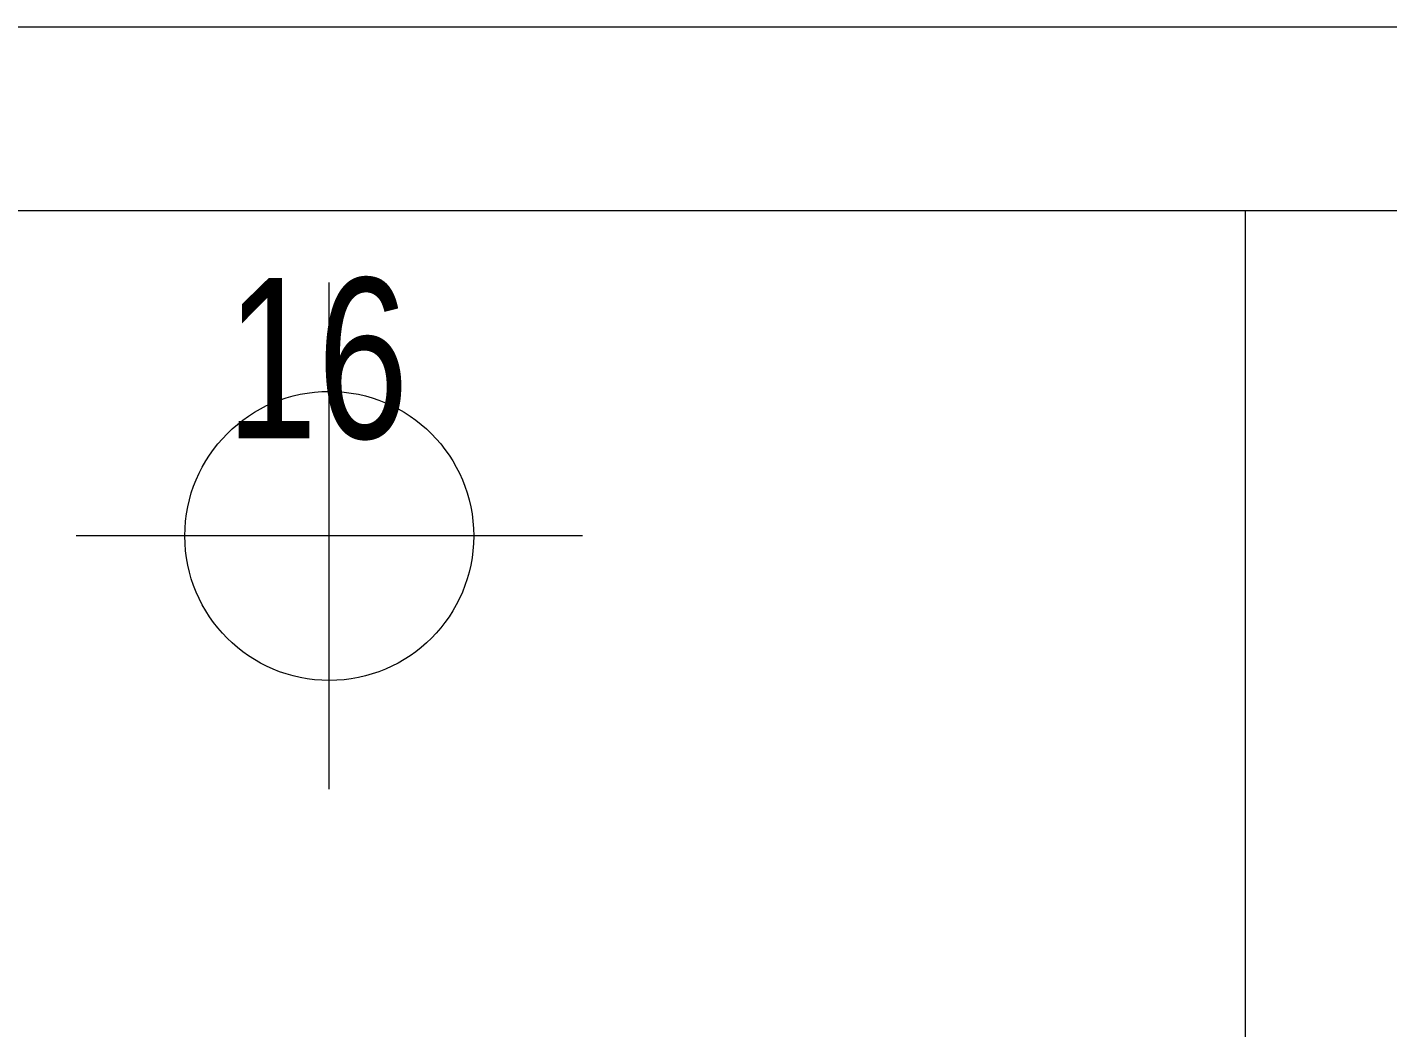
# Model space of a CAD drawing. Header units: millimetres. Extents: x -2143172 to 5255, y -610845 to 279739.
# Drawn here: x -1229677 to -1228933, y -22961 to -22415 of the extents above; entities that cross this region are included whole.
import ezdxf

# ---------------------------------------------------------------- set-up
doc = ezdxf.new("R2010")
doc.units = ezdxf.units.MM
doc.header["$LTSCALE"] = 30
doc.layers.get('0').update_dxf_attribs({"lineweight": 5})
for name, color, linetype, lineweight in [('72_EGR_EQP_TAG', 142, 'Continuous', 5), ('LOADING', 163, 'Continuous', 5), ('NEW', 1, 'Continuous', 5), ('Walls', 32, 'Continuous', 5)]:
    doc.layers.add(name, color=color, linetype=linetype, lineweight=lineweight)
doc.styles.add('X3G_ENTITY_257CFD', font='swisscl.ttf', dxfattribs={"height": 200})

# ---------------------------------------------------------------- blocks, each defined once
blk = doc.blocks.new('*X49')
at = {"color": 0}
for p, q in [((13, 1), (13, 1)), ((13, 1), (13, 1)), ((13, 1), (13, 1)), ((13, 1), (13, 1)), ((13, 1), (13, 1)), ((13, 1), (13, 1)), ((13, 1), (13, 1)), ((13, 1), (13, 1)), ((13, 1), (13, 1)), ((13, 1), (13, 1)), ((13, 1), (13, 1)), ((13, 1), (13, 1)), ((13, 1), (13, 1)), ((13, 1), (13, 1)), ((13, 1), (13, 1)), ((13, 1), (14, 1)), ((13, 1), (14, 1)), ((13, 1), (14, 1)), ((13, 1), (13, 1)), ((13, 1), (13, 1)), ((13, 1), (13, 1)), ((13, 1), (13, 1)), ((13, 1), (13, 1)), ((13, 1), (13, 1)), ((13, 1), (13, 1)), ((13, 1), (13, 1)), ((13, 1), (13, 1)), ((13, 1), (13, 1)), ((13, 1), (13, 1)), ((13, 1), (13, 1)), ((13, 1), (13, 1)), ((13, 1), (13, 1)), ((13, 1), (13, 1)), ((13, 1), (13, 1)), ((13, 1), (13, 1)), ((13, 1), (13, 1)), ((13, 1), (13, 1)), ((13, 1), (13, 1)), ((13, 1), (13, 1)), ((13, 1), (13, 1)), ((13, 1), (13, 1)), ((13, 1), (13, 1)), ((13, 1), (13, 1)), ((13, 1), (13, 1)), ((13, 1), (13, 1)), ((13, 1), (13, 1)), ((13, 1), (13, 1)), ((13, 1), (13, 1)), ((13, 1), (13, 1)), ((13, 1), (13, 1)), ((13, 1), (13, 1)), ((13, 1), (13, 1)), ((13, 1), (13, 1)), ((13, 1), (13, 1)), ((13, 1), (13, 1)), ((13, 1), (13, 1)), ((13, 1), (13, 1)), ((13, 1), (13, 1)), ((13, 1), (13, 1)), ((13, 1), (13, 1)), ((13, 1), (13, 1)), ((13, 1), (13, 1)), ((13, 1), (13, 1)), ((13, 1), (13, 1)), ((13, 1), (13, 1)), ((13, 1), (13, 1)), ((13, 1), (13, 1)), ((13, 1), (13, 1)), ((13, 1), (13, 1)), ((13, 1), (13, 1)), ((13, 1), (13, 1)), ((13, 1), (13, 1)), ((13, 1), (13, 1)), ((13, 1), (13, 1)), ((13, 1), (13, 1)), ((13, 1), (13, 1)), ((13, 1), (13, 1)), ((13, 1), (13, 1)), ((13, 1), (13, 1)), ((13, 1), (13, 1)), ((13, 1), (13, 1)), ((13, 1), (13, 1)), ((13, 1), (13, 1)), ((13, 1), (13, 1)), ((13, 1), (13, 1)), ((13, 1), (13, 1)), ((13, 1), (13, 1)), ((13, 1), (13, 1)), ((13, 1), (13, 1)), ((13, 1), (13, 1)), ((13, 1), (13, 1)), ((13, 1), (13, 1)), ((13, 1), (13, 1)), ((13, 1), (13, 1)), ((13, 1), (13, 1)), ((13, 1), (13, 1)), ((13, 1), (13, 1)), ((13, 1), (13, 1)), ((13, 1), (13, 1)), ((13, 1), (13, 1)), ((13, 1), (13, 1)), ((13, 1), (13, 1)), ((13, 1), (13, 1)), ((13, 1), (13, 1)), ((13, 1), (13, 1)), ((13, 1), (13, 1)), ((13, 1), (13, 1)), ((13, 1), (13, 1)), ((13, 1), (13, 1)), ((13, 1), (13, 1)), ((13, 1), (13, 1)), ((13, 1), (13, 1)), ((13, 1), (13, 1)), ((13, 1), (13, 1)), ((13, 1), (13, 1)), ((13, 1), (13, 1)), ((13, 1), (13, 1)), ((13, 1), (13, 1)), ((13, 1), (13, 1)), ((13, 1), (13, 1)), ((13, 1), (13, 1)), ((13, 1), (13, 1)), ((13, 1), (13, 1)), ((13, 1), (14, 1)), ((13, 0), (13, 0)), ((13, 0), (13, 0)), ((13, 0), (13, 0)), ((13, 0), (13, 0)), ((13, 0), (13, 0)), ((13, 0), (13, 0)), ((13, 0), (13, 0)), ((13, 0), (13, 0)), ((13, 0), (13, 0)), ((13, 0), (13, 0)), ((13, 0), (13, 0)), ((13, 0), (13, 0)), ((13, 0), (13, 0)), ((13, 0), (13, 0)), ((13, 0), (13, 0)), ((13, 0), (13, 0)), ((13, 0), (13, 0)), ((13, 0), (13, 0)), ((13, 0), (13, 0)), ((13, 0), (13, 0)), ((13, 0), (13, 0)), ((13, 0), (13, 0)), ((13, 0), (13, 0)), ((13, 0), (13, 0)), ((13, 0), (13, 0)), ((13, 0), (13, 0)), ((13, 0), (13, 0)), ((13, 0), (13, 0)), ((13, 0), (13, 0)), ((13, 0), (13, 0)), ((13, 0), (13, 0)), ((13, 0), (13, 0)), ((13, 0), (13, 0)), ((13, 0), (13, 0)), ((13, 0), (13, 0)), ((13, 0), (13, 0)), ((13, 0), (13, 0)), ((13, 0), (13, 0)), ((13, 0), (13, 0)), ((13, 0), (13, 0)), ((13, 0), (13, 0)), ((13, 0), (13, 0)), ((13, 0), (13, 0)), ((13, 0), (13, 0)), ((13, 0), (13, 0)), ((13, 0), (13, 0)), ((13, 0), (13, 0)), ((13, 0), (13, 0)), ((13, 0), (14, 0)), ((13, 0), (14, 0)), ((13, 0), (13, 0)), ((13, 0), (14, 0)), ((14, 1), (14, 1)), ((14, 1), (14, 1)), ((14, 1), (14, 1)), ((14, 1), (14, 1)), ((14, 1), (14, 1)), ((14, 1), (14, 1)), ((14, 1), (14, 1)), ((14, 1), (14, 1)), ((14, 1), (14, 1)), ((14, 1), (14, 1)), ((14, 1), (14, 1)), ((14, 1), (14, 1)), ((14, 1), (14, 1)), ((14, 1), (14, 1)), ((14, 1), (14, 1)), ((14, 1), (14, 1)), ((14, 1), (14, 1)), ((14, 1), (14, 1)), ((14, 1), (14, 1)), ((14, 1), (14, 1)), ((14, 1), (14, 1)), ((14, 1), (14, 1)), ((14, 1), (14, 1)), ((14, 1), (14, 1)), ((14, 1), (14, 1)), ((14, 1), (14, 1)), ((14, 1), (14, 1)), ((14, 1), (14, 1)), ((14, 1), (14, 1)), ((14, 1), (14, 1)), ((14, 1), (14, 1)), ((14, 1), (14, 1)), ((14, 1), (14, 1)), ((14, 1), (14, 1)), ((14, 1), (14, 1)), ((14, 1), (14, 1)), ((14, 1), (14, 1)), ((14, 1), (14, 1)), ((14, 1), (14, 1)), ((14, 1), (14, 1)), ((14, 1), (14, 1)), ((14, 1), (14, 1)), ((14, 1), (14, 1)), ((14, 1), (14, 1)), ((14, 1), (14, 1)), ((14, 1), (14, 1)), ((14, 1), (14, 1)), ((14, 1), (14, 1)), ((14, 1), (14, 1)), ((14, 1), (14, 1)), ((14, 1), (14, 1)), ((14, 1), (14, 1)), ((14, 1), (14, 1)), ((14, 1), (14, 1)), ((14, 1), (14, 1)), ((14, 1), (14, 1)), ((14, 1), (14, 1)), ((14, 1), (14, 1)), ((14, 1), (14, 1)), ((14, 1), (14, 1)), ((14, 1), (14, 1)), ((14, 1), (14, 1)), ((14, 1), (14, 1)), ((14, 1), (14, 1)), ((14, 1), (14, 1)), ((14, 1), (14, 1)), ((14, 1), (14, 1)), ((14, 1), (14, 1)), ((14, 1), (14, 1)), ((14, 1), (14, 1)), ((14, 1), (14, 1)), ((14, 1), (14, 1)), ((14, 1), (14, 1)), ((14, 1), (14, 1)), ((14, 1), (14, 1)), ((14, 1), (14, 1)), ((14, 1), (14, 1)), ((14, 1), (14, 1)), ((14, 1), (14, 1)), ((14, 1), (14, 1)), ((14, 1), (14, 1)), ((14, 1), (14, 1)), ((14, 1), (14, 1)), ((14, 1), (14, 1)), ((14, 1), (14, 1)), ((14, 1), (14, 1)), ((14, 1), (14, 1)), ((14, 1), (14, 1)), ((14, 1), (14, 1)), ((14, 1), (14, 1)), ((14, 1), (14, 1)), ((14, 1), (14, 1)), ((14, 1), (14, 1)), ((14, 1), (14, 1)), ((14, 0), (14, 0)), ((14, 0), (14, 0)), ((14, 0), (14, 0)), ((14, 0), (14, 0)), ((14, 0), (14, 0)), ((14, 0), (14, 0)), ((14, 0), (14, 0)), ((14, 0), (14, 0)), ((14, 0), (14, 0)), ((14, 0), (14, 0)), ((14, 0), (14, 0)), ((14, 0), (14, 0)), ((14, 0), (14, 0)), ((14, 0), (14, 0)), ((14, 0), (14, 0)), ((14, 0), (14, 0)), ((14, 0), (14, 0)), ((14, 0), (14, 0)), ((14, 0), (14, 0)), ((14, 0), (14, 0)), ((14, 0), (14, 0)), ((14, 0), (14, 0)), ((14, 0), (14, 0)), ((14, 0), (14, 0)), ((14, 0), (14, 0)), ((14, 0), (14, 0)), ((14, 0), (14, 0)), ((14, 0), (14, 0)), ((14, 0), (14, 0)), ((14, 0), (14, 0)), ((14, 0), (14, 0)), ((14, 0), (14, 0)), ((14, 0), (14, 0)), ((14, 0), (14, 0)), ((14, 0), (14, 0)), ((14, 0), (14, 0)), ((14, 0), (14, 0)), ((14, 0), (14, 0)), ((14, 0), (14, 0)), ((14, 0), (14, 0)), ((14, 0), (14, 0)), ((14, 0), (14, 0)), ((14, 0), (14, 0)), ((14, 0), (14, 0)), ((14, 0), (14, 0)), ((14, 0), (14, 0)), ((14, 0), (14, 0)), ((14, 0), (14, 0)), ((13, 0), (13, 0)), ((13, 0), (14, 0)), ((13, 0), (13, 0)), ((13, 0), (14, 0)), ((13, 0), (13, 0)), ((13, 0), (14, 0)), ((13, 0), (13, 0)), ((13, 0), (13, 0)), ((13, 0), (13, 0)), ((13, 0), (13, 0)), ((13, 0), (14, 0)), ((13, 0), (13, 0)), ((13, 0), (14, 0)), ((13, 0), (13, 0)), ((13, 0), (14, 0)), ((13, 0), (13, 0)), ((13, 0), (14, 0)), ((13, 0), (13, 0)), ((13, 0), (14, 0)), ((13, 0), (13, 0)), ((13, 0), (14, 0)), ((13, 0), (13, 0)), ((13, 0), (14, 0)), ((13, 0), (13, 0)), ((13, 0), (13, 0)), ((13, 0), (13, 0)), ((13, 0), (14, 0)), ((13, 0), (13, 0)), ((13, 0), (14, 0)), ((13, 0), (13, 0)), ((13, 0), (14, 0)), ((13, 0), (13, 0)), ((13, 0), (14, 0)), ((13, 0), (13, 0)), ((13, 0), (13, 0)), ((13, 0), (13, 0)), ((13, 0), (13, 0)), ((13, 0), (13, 0)), ((13, 0), (13, 0)), ((13, 0), (13, 0)), ((13, 0), (13, 0)), ((13, 0), (13, 0)), ((13, 0), (13, 0)), ((13, 0), (13, 0)), ((13, 0), (13, 0)), ((13, 0), (13, 0)), ((13, 0), (13, 0)), ((13, 0), (13, 0)), ((13, 0), (13, 0)), ((13, 0), (13, 0)), ((13, 0), (13, 0)), ((13, 0), (13, 0)), ((13, 0), (13, 0)), ((13, 0), (13, 0)), ((13, 0), (13, 0)), ((13, 0), (13, 0)), ((13, 0), (13, 0)), ((13, 0), (13, 0)), ((13, 0), (13, 0)), ((13, 0), (13, 0)), ((13, 0), (13, 0)), ((13, 0), (13, 0)), ((13, 0), (13, 0)), ((13, 0), (13, 0)), ((13, -1), (13, -1)), ((13, -1), (13, -1)), ((13, -1), (13, -1)), ((13, -1), (13, -1)), ((13, -1), (13, -1)), ((13, -1), (14, -1)), ((13, -1), (13, -1)), ((14, 0), (14, 0)), ((14, 0), (14, 0)), ((14, 0), (14, 0)), ((14, 0), (14, 0)), ((14, 0), (14, 0)), ((14, 0), (14, 0)), ((14, 0), (14, 0)), ((14, 0), (14, 0)), ((14, 0), (14, 0)), ((14, 0), (14, 0)), ((14, 0), (14, 0)), ((14, 0), (14, 0)), ((14, 0), (14, 0)), ((14, 0), (14, 0)), ((14, 0), (14, 0)), ((13, 0), (14, 0)), ((14, 0), (14, 0)), ((14, 0), (14, 0)), ((14, 0), (14, 0)), ((14, 0), (14, 0)), ((14, 0), (14, 0)), ((14, 0), (14, 0)), ((14, 0), (14, 0)), ((14, 0), (14, 0)), ((14, 0), (14, 0)), ((14, 0), (14, 0)), ((14, 0), (14, 0)), ((14, 0), (14, 0)), ((14, 0), (14, 0)), ((14, 0), (14, 0)), ((14, 0), (14, 0)), ((14, 0), (14, 0)), ((14, 0), (14, 0)), ((14, 0), (14, 0)), ((14, 0), (14, 0)), ((14, 0), (14, 0)), ((14, 0), (14, 0)), ((14, 0), (14, 0)), ((14, 0), (14, 0)), ((14, 0), (14, 0)), ((14, 0), (14, 0)), ((14, 0), (14, 0)), ((14, 0), (14, 0)), ((14, 0), (14, 0)), ((14, 0), (14, 0)), ((14, 0), (14, 0)), ((14, 0), (14, 0)), ((14, 0), (14, 0)), ((14, 0), (14, 0)), ((14, 0), (14, 0)), ((14, -1), (14, -1)), ((14, -1), (14, -1)), ((14, -1), (14, -1)), ((14, -1), (14, -1)), ((14, -1), (14, -1))]:
    blk.add_line(p, q, dxfattribs=at)
blk = doc.blocks.new('*X48')
at = {"color": 0}
for p, q in [((5, 3), (5, 3)), ((5, 3), (5, 3)), ((5, 3), (5, 3)), ((5, 3), (5, 3)), ((5, 3), (5, 3)), ((5, 3), (5, 3)), ((5, 3), (5, 3)), ((5, 3), (5, 3)), ((5, 3), (5, 3)), ((5, 3), (5, 3)), ((5, 3), (5, 3)), ((5, 3), (5, 3)), ((5, 3), (5, 3)), ((5, 3), (5, 3)), ((5, 3), (5, 3)), ((5, 3), (5, 3)), ((5, 3), (5, 3)), ((5, 3), (5, 3)), ((5, 3), (5, 3)), ((5, 3), (5, 3)), ((5, 3), (5, 3)), ((5, 3), (5, 3)), ((5, 3), (5, 3)), ((5, 3), (5, 3)), ((5, 3), (5, 3)), ((5, 3), (5, 3)), ((5, 3), (5, 3)), ((5, 3), (5, 3)), ((5, 3), (5, 3)), ((5, 3), (5, 3)), ((5, 3), (5, 3)), ((5, 3), (5, 3)), ((5, 3), (5, 3)), ((5, 3), (5, 3)), ((5, 3), (5, 3)), ((5, 3), (5, 3)), ((5, 3), (5, 3)), ((5, 3), (5, 3)), ((5, 3), (5, 3)), ((5, 3), (5, 3)), ((5, 3), (5, 3)), ((5, 3), (5, 3)), ((5, 3), (5, 3)), ((5, 3), (5, 3)), ((5, 3), (5, 3)), ((5, 3), (5, 3)), ((5, 3), (5, 3)), ((5, 3), (5, 3)), ((5, 3), (5, 3)), ((5, 3), (5, 3)), ((5, 3), (5, 3)), ((5, 3), (5, 3)), ((5, 3), (5, 3)), ((5, 3), (5, 3)), ((5, 3), (5, 3)), ((5, 3), (5, 3)), ((5, 3), (5, 3)), ((5, 3), (5, 3)), ((5, 3), (5, 3)), ((5, 3), (5, 3)), ((5, 3), (5, 3)), ((5, 3), (5, 3)), ((5, 3), (5, 3)), ((5, 3), (5, 3)), ((5, 3), (5, 3)), ((5, 3), (5, 3)), ((6, 3), (5, 3)), ((5, 3), (5, 3)), ((6, 3), (5, 3)), ((5, 3), (5, 3)), ((6, 3), (5, 3)), ((5, 3), (5, 3)), ((6, 3), (5, 3)), ((5, 3), (5, 3)), ((5, 3), (5, 3)), ((5, 3), (5, 3)), ((5, 3), (5, 3)), ((5, 3), (5, 3)), ((5, 3), (5, 3)), ((5, 3), (5, 3)), ((5, 3), (5, 3)), ((5, 3), (5, 3)), ((5, 3), (5, 3)), ((5, 3), (5, 3)), ((5, 3), (5, 3)), ((5, 3), (5, 3)), ((5, 3), (5, 3)), ((5, 3), (5, 3)), ((5, 3), (5, 3)), ((5, 3), (5, 3)), ((5, 3), (5, 3)), ((5, 3), (5, 3)), ((5, 3), (5, 3)), ((5, 3), (5, 3)), ((5, 3), (5, 3)), ((5, 3), (5, 3)), ((6, 3), (6, 3)), ((6, 3), (6, 3)), ((6, 3), (6, 3)), ((6, 3), (6, 3)), ((6, 3), (6, 3)), ((6, 3), (6, 3)), ((6, 3), (6, 3)), ((6, 3), (6, 3)), ((6, 3), (6, 3)), ((6, 3), (6, 3)), ((6, 3), (6, 3)), ((6, 3), (6, 3)), ((6, 3), (6, 3)), ((6, 3), (6, 3)), ((6, 3), (6, 3)), ((6, 3), (6, 3)), ((6, 3), (6, 3)), ((6, 3), (6, 3)), ((6, 3), (6, 3)), ((6, 3), (6, 3)), ((6, 3), (6, 3)), ((6, 3), (6, 3)), ((6, 3), (6, 3)), ((6, 3), (6, 3)), ((6, 3), (6, 3)), ((6, 3), (6, 3)), ((6, 3), (6, 3)), ((6, 3), (6, 3)), ((6, 3), (6, 3)), ((6, 3), (6, 3)), ((6, 3), (6, 3)), ((6, 3), (6, 3)), ((6, 3), (6, 3)), ((6, 3), (6, 3)), ((6, 3), (6, 3)), ((6, 3), (6, 3)), ((6, 3), (6, 3)), ((6, 3), (6, 3)), ((6, 3), (6, 3)), ((6, 3), (6, 3)), ((6, 3), (6, 3)), ((6, 3), (6, 3)), ((6, 3), (6, 3)), ((6, 3), (6, 3)), ((6, 3), (6, 3)), ((6, 3), (6, 3)), ((6, 3), (6, 3)), ((6, 3), (6, 3)), ((6, 3), (6, 3)), ((6, 3), (6, 3)), ((6, 3), (6, 3)), ((6, 3), (6, 3)), ((6, 3), (6, 3)), ((6, 3), (6, 3)), ((6, 3), (6, 3)), ((6, 3), (6, 3)), ((6, 3), (6, 3)), ((6, 3), (6, 3)), ((6, 3), (6, 3)), ((6, 3), (6, 3)), ((6, 3), (6, 3)), ((6, 3), (6, 3)), ((6, 3), (6, 3)), ((6, 3), (6, 3)), ((6, 3), (6, 3)), ((6, 3), (6, 3)), ((6, 3), (6, 3)), ((6, 3), (6, 3)), ((6, 3), (6, 3)), ((6, 3), (6, 3)), ((6, 3), (6, 3)), ((6, 3), (6, 3)), ((6, 3), (6, 3)), ((6, 3), (6, 3)), ((6, 3), (6, 3)), ((6, 3), (6, 3)), ((6, 3), (6, 3)), ((6, 3), (6, 3)), ((6, 3), (6, 3)), ((6, 3), (6, 3)), ((6, 3), (6, 3)), ((6, 3), (6, 3)), ((6, 3), (6, 3)), ((6, 3), (6, 3)), ((6, 3), (6, 3)), ((6, 3), (6, 3)), ((6, 3), (6, 3)), ((6, 3), (6, 3)), ((6, 3), (6, 3)), ((6, 3), (6, 3)), ((6, 3), (6, 3)), ((6, 3), (6, 3)), ((6, 3), (6, 3)), ((6, 3), (6, 3)), ((6, 3), (6, 3)), ((6, 3), (6, 3)), ((6, 3), (6, 3)), ((6, 3), (6, 3)), ((6, 3), (6, 3)), ((6, 3), (6, 3)), ((6, 3), (6, 3)), ((6, 3), (6, 3)), ((6, 3), (6, 3)), ((6, 3), (6, 3)), ((6, 3), (6, 3)), ((6, 3), (6, 3)), ((6, 3), (6, 3)), ((6, 3), (6, 3)), ((6, 3), (6, 3)), ((6, 3), (6, 3)), ((6, 3), (6, 3)), ((6, 3), (6, 3)), ((6, 3), (6, 3)), ((6, 3), (6, 3)), ((6, 3), (6, 3)), ((6, 3), (6, 3)), ((6, 3), (6, 3)), ((6, 3), (6, 3)), ((6, 3), (6, 3)), ((6, 3), (6, 3)), ((6, 3), (6, 3)), ((6, 3), (6, 3)), ((6, 3), (6, 3)), ((6, 3), (6, 3)), ((6, 3), (6, 3)), ((6, 3), (6, 3)), ((6, 3), (6, 3)), ((6, 3), (6, 3)), ((6, 3), (6, 3)), ((6, 3), (6, 3)), ((6, 3), (6, 3)), ((6, 3), (6, 3)), ((6, 3), (6, 3)), ((6, 3), (6, 3)), ((6, 3), (6, 3)), ((6, 3), (6, 3)), ((6, 3), (6, 3)), ((6, 3), (6, 3)), ((6, 3), (6, 3)), ((6, 3), (6, 3)), ((6, 3), (6, 3)), ((6, 3), (6, 3)), ((6, 3), (6, 3)), ((6, 3), (6, 3)), ((6, 3), (6, 3)), ((6, 3), (6, 3)), ((6, 3), (6, 3)), ((6, 3), (6, 3)), ((6, 3), (6, 3)), ((6, 3), (6, 3)), ((6, 3), (6, 3)), ((6, 3), (6, 3)), ((6, 3), (6, 3)), ((6, 3), (6, 3)), ((6, 3), (6, 3)), ((6, 3), (6, 3)), ((6, 3), (6, 3)), ((6, 3), (6, 3)), ((6, 3), (6, 3)), ((6, 3), (6, 3)), ((6, 3), (6, 3)), ((6, 3), (6, 3)), ((6, 3), (6, 3)), ((6, 3), (6, 3)), ((6, 3), (6, 3)), ((6, 3), (6, 3)), ((6, 3), (6, 3)), ((6, 3), (6, 3)), ((6, 3), (6, 3)), ((6, 3), (6, 3)), ((6, 3), (6, 3)), ((6, 3), (6, 3)), ((6, 3), (6, 3)), ((6, 3), (6, 3)), ((6, 3), (6, 3)), ((6, 3), (6, 3)), ((6, 3), (6, 3)), ((6, 3), (6, 3)), ((6, 3), (6, 3)), ((6, 3), (6, 3)), ((6, 3), (6, 3)), ((6, 3), (6, 3)), ((6, 3), (6, 3)), ((6, 3), (6, 3)), ((6, 3), (6, 3)), ((6, 3), (6, 3)), ((6, 3), (6, 3)), ((6, 3), (6, 3)), ((6, 3), (6, 3)), ((6, 3), (6, 3)), ((6, 3), (6, 3)), ((6, 3), (6, 3)), ((6, 3), (6, 3)), ((6, 3), (6, 3)), ((6, 3), (6, 3)), ((6, 3), (6, 3)), ((6, 3), (6, 3)), ((6, 3), (6, 3)), ((6, 3), (6, 3)), ((6, 3), (6, 3)), ((6, 3), (6, 3)), ((6, 3), (6, 3)), ((6, 3), (6, 3)), ((6, 3), (6, 3)), ((6, 3), (5, 3)), ((6, 3), (5, 3)), ((6, 3), (5, 3)), ((6, 3), (5, 3)), ((6, 3), (5, 3)), ((6, 3), (6, 3)), ((6, 3), (6, 3)), ((6, 3), (6, 3)), ((6, 3), (6, 3)), ((6, 3), (6, 3)), ((6, 3), (6, 3)), ((6, 3), (6, 3)), ((6, 3), (6, 3)), ((6, 3), (6, 3)), ((6, 3), (6, 3)), ((6, 3), (6, 3)), ((6, 3), (6, 3)), ((6, 3), (6, 3)), ((6, 3), (6, 3)), ((6, 3), (6, 3)), ((6, 3), (6, 3)), ((6, 3), (6, 3)), ((6, 3), (6, 3)), ((6, 3), (6, 3)), ((6, 3), (6, 3)), ((6, 3), (6, 3)), ((6, 3), (6, 3)), ((6, 3), (6, 3)), ((6, 3), (6, 3)), ((6, 3), (6, 3)), ((6, 3), (6, 3)), ((6, 3), (6, 3)), ((6, 3), (6, 3)), ((6, 3), (6, 3)), ((6, 3), (6, 3)), ((6, 3), (6, 3)), ((6, 3), (6, 3)), ((6, 3), (6, 3)), ((6, 3), (6, 3)), ((6, 3), (6, 3)), ((6, 3), (6, 3)), ((6, 3), (6, 3)), ((6, 3), (6, 3)), ((6, 3), (6, 3)), ((6, 3), (6, 3)), ((6, 3), (6, 3)), ((6, 3), (6, 3)), ((6, 3), (6, 3)), ((6, 3), (6, 3)), ((6, 3), (6, 3)), ((6, 3), (6, 3)), ((6, 3), (6, 3)), ((6, 3), (6, 3)), ((6, 3), (6, 3)), ((6, 3), (6, 3)), ((6, 3), (6, 3)), ((6, 3), (6, 3)), ((6, 3), (6, 3)), ((6, 3), (6, 3)), ((6, 3), (6, 3)), ((6, 3), (6, 3)), ((6, 3), (6, 3)), ((6, 3), (6, 3)), ((6, 3), (6, 3)), ((6, 3), (6, 3)), ((6, 3), (6, 3)), ((6, 3), (6, 3)), ((6, 3), (6, 3)), ((6, 3), (6, 3)), ((6, 3), (6, 3)), ((6, 3), (6, 3)), ((6, 3), (6, 3)), ((6, 3), (6, 3)), ((6, 3), (6, 3)), ((6, 3), (6, 3)), ((6, 3), (6, 3)), ((6, 3), (6, 3)), ((6, 3), (6, 3)), ((6, 3), (6, 3)), ((6, 3), (6, 3)), ((6, 3), (6, 3)), ((6, 3), (6, 3)), ((6, 3), (6, 3)), ((6, 3), (6, 3)), ((6, 3), (6, 3)), ((6, 3), (6, 3)), ((6, 3), (6, 3)), ((6, 3), (6, 3)), ((6, 3), (6, 3)), ((6, 3), (6, 3)), ((6, 3), (6, 3)), ((6, 3), (6, 3)), ((6, 3), (6, 3)), ((6, 3), (6, 3)), ((6, 3), (6, 3)), ((6, 3), (6, 3)), ((6, 3), (6, 3)), ((6, 3), (6, 3)), ((6, 3), (6, 3)), ((6, 3), (6, 3)), ((6, 3), (6, 3)), ((6, 3), (6, 3)), ((6, 3), (6, 3)), ((6, 3), (6, 3)), ((6, 3), (6, 3)), ((6, 3), (6, 3)), ((6, 3), (6, 3)), ((6, 3), (6, 3)), ((6, 3), (6, 3)), ((6, 3), (6, 3)), ((6, 3), (6, 3)), ((6, 3), (6, 3)), ((6, 3), (6, 3)), ((6, 3), (6, 3)), ((6, 3), (6, 3)), ((6, 3), (6, 3)), ((6, 3), (6, 3)), ((6, 3), (6, 3)), ((6, 3), (6, 3)), ((6, 3), (6, 3)), ((6, 3), (6, 3)), ((6, 3), (6, 3)), ((6, 3), (6, 3)), ((6, 3), (6, 3)), ((6, 3), (6, 3)), ((6, 3), (6, 3)), ((6, 3), (6, 3)), ((6, 3), (6, 3)), ((6, 3), (6, 3)), ((6, 3), (6, 3)), ((6, 3), (6, 3)), ((6, 3), (6, 3)), ((6, 3), (6, 3)), ((6, 3), (6, 3)), ((6, 3), (6, 3)), ((6, 3), (6, 3)), ((6, 3), (6, 3)), ((6, 3), (6, 3)), ((6, 3), (6, 3)), ((6, 3), (6, 3)), ((6, 3), (6, 3)), ((6, 3), (6, 3)), ((6, 3), (6, 3)), ((6, 3), (6, 3)), ((6, 3), (6, 3)), ((6, 3), (6, 3)), ((6, 3), (6, 3)), ((6, 3), (6, 3)), ((6, 3), (6, 3)), ((6, 3), (6, 3)), ((6, 3), (6, 3)), ((6, 3), (6, 3)), ((6, 3), (6, 3)), ((6, 3), (6, 3)), ((6, 3), (6, 3)), ((6, 3), (6, 3)), ((6, 3), (6, 3)), ((6, 3), (6, 3)), ((6, 3), (6, 3)), ((6, 3), (6, 3)), ((6, 3), (6, 3)), ((6, 3), (6, 3)), ((6, 3), (6, 3)), ((6, 3), (6, 3)), ((6, 3), (6, 3)), ((6, 3), (6, 3)), ((6, 3), (6, 3)), ((6, 3), (6, 3)), ((6, 3), (6, 3)), ((6, 3), (6, 3)), ((6, 3), (6, 3)), ((6, 3), (6, 3)), ((6, 3), (6, 3)), ((6, 3), (6, 3)), ((6, 3), (6, 3)), ((6, 3), (6, 3)), ((6, 3), (6, 3)), ((6, 3), (6, 3)), ((6, 3), (6, 3)), ((6, 3), (6, 3)), ((6, 3), (6, 3)), ((6, 3), (6, 3)), ((6, 3), (6, 3)), ((6, 3), (6, 3)), ((6, 3), (6, 3)), ((6, 3), (6, 3)), ((6, 3), (6, 3)), ((6, 3), (6, 3)), ((6, 3), (6, 3)), ((6, 3), (6, 3)), ((6, 3), (6, 3)), ((6, 3), (6, 3)), ((6, 3), (6, 3)), ((6, 3), (6, 3)), ((6, 3), (6, 3)), ((6, 3), (6, 3)), ((6, 3), (6, 3)), ((6, 3), (6, 3)), ((6, 3), (6, 3)), ((6, 3), (6, 3)), ((6, 3), (6, 3)), ((6, 3), (6, 3)), ((6, 3), (6, 3)), ((6, 3), (6, 3)), ((6, 3), (6, 3)), ((6, 3), (6, 3)), ((6, 3), (6, 3)), ((6, 3), (6, 3)), ((6, 3), (6, 3)), ((6, 3), (6, 3)), ((6, 3), (6, 3)), ((6, 3), (6, 3)), ((6, 3), (6, 3)), ((6, 3), (6, 3)), ((6, 3), (6, 3)), ((6, 3), (6, 3)), ((6, 3), (6, 3)), ((6, 3), (6, 3)), ((6, 3), (6, 3)), ((6, 3), (6, 3)), ((6, 3), (6, 3)), ((6, 3), (6, 3)), ((6, 3), (6, 3)), ((6, 3), (6, 3)), ((6, 3), (6, 3)), ((6, 3), (6, 3)), ((6, 3), (6, 3)), ((6, 3), (6, 3)), ((6, 3), (6, 3)), ((6, 3), (6, 3)), ((6, 3), (6, 3)), ((6, 3), (6, 3)), ((6, 3), (6, 3)), ((6, 3), (6, 3)), ((6, 3), (6, 3)), ((6, 3), (6, 3)), ((6, 3), (6, 3)), ((6, 3), (6, 3)), ((6, 3), (6, 3)), ((6, 3), (6, 3)), ((6, 3), (6, 3)), ((6, 3), (6, 3)), ((6, 3), (6, 3)), ((6, 3), (6, 3)), ((6, 3), (6, 3)), ((6, 3), (6, 3)), ((6, 3), (6, 3)), ((6, 3), (6, 3)), ((6, 3), (6, 3)), ((6, 3), (6, 3)), ((6, 3), (6, 3)), ((6, 3), (6, 3)), ((6, 3), (6, 3)), ((6, 3), (6, 3)), ((6, 3), (6, 3)), ((6, 3), (6, 3)), ((6, 3), (6, 3)), ((6, 3), (6, 3)), ((6, 3), (6, 3)), ((6, 3), (6, 3)), ((6, 3), (6, 3)), ((6, 3), (6, 3)), ((6, 3), (6, 3)), ((6, 3), (6, 3)), ((6, 3), (6, 3)), ((6, 3), (6, 3)), ((6, 3), (6, 3)), ((6, 3), (6, 3)), ((6, 3), (6, 3)), ((6, 3), (6, 3)), ((6, 3), (6, 3)), ((6, 3), (6, 3)), ((6, 3), (6, 3)), ((6, 3), (6, 3)), ((6, 3), (6, 3)), ((6, 3), (6, 3)), ((6, 3), (6, 3)), ((6, 3), (6, 3)), ((6, 3), (6, 3)), ((6, 3), (6, 3)), ((6, 3), (6, 3)), ((6, 3), (6, 3)), ((6, 3), (6, 3)), ((6, 3), (6, 3)), ((6, 3), (6, 3)), ((6, 3), (6, 3)), ((6, 3), (6, 3)), ((6, 3), (6, 3)), ((6, 3), (6, 3)), ((6, 3), (6, 3)), ((6, 3), (6, 3)), ((6, 3), (6, 3)), ((6, 3), (6, 3)), ((6, 3), (6, 3)), ((6, 3), (6, 3)), ((6, 3), (6, 3)), ((6, 3), (6, 3)), ((6, 3), (6, 3)), ((6, 3), (6, 3)), ((6, 3), (6, 3)), ((6, 3), (6, 3)), ((6, 3), (6, 3)), ((6, 3), (6, 3)), ((6, 3), (6, 3)), ((6, 3), (6, 3)), ((6, 3), (6, 3)), ((6, 3), (6, 3)), ((6, 3), (6, 3)), ((6, 3), (6, 3)), ((6, 3), (6, 3)), ((6, 3), (6, 3)), ((6, 3), (6, 3)), ((6, 3), (6, 3)), ((6, 3), (6, 3)), ((6, 3), (6, 3)), ((6, 3), (6, 3)), ((6, 3), (6, 3)), ((6, 3), (6, 3)), ((6, 3), (6, 3)), ((6, 3), (6, 3)), ((6, 3), (6, 3)), ((6, 3), (6, 3))]:
    blk.add_line(p, q, dxfattribs=at)
blk = doc.blocks.new('GF21043-P')
at = {"color": 0}
for p, q in [((0.8, 0.75), (-0.8, 0.75)), ((0.8, 0), (0.8, 0.75))]:
    blk.add_line(p, q, dxfattribs=at)
for points in [[(0.8, 0.75), (0.8, 0.75), (0.8, 0.75), (0.8, 0.75), (0.8, 0.75), (0.8, 0.75), (0.8, 0.75), (0.8, 0.75), (0.8, 0.75), (0.8, 0.75), (0.8, 0.75), (0.8, 0.75), (0.8, 0.75), (0.8, 0.75), (0.8, 0.75), (0.8, 0.75), (0.8, 0.75), (0.8, 0.75), (0.8, 0.75), (0.8, 0.75), (0.8, 0.75), (0.8, 0.75), (0.8, 0.75), (0.8, 0.75), (0.8, 0.75), (0.8, 0.75), (0.8, 0.75), (0.8, 0.75), (0.8, 0.75), (0.8, 0.75), (0.8, 0.75), (0.8, 0.75), (0.8, 0.75), (0.8, 0.75), (0.8, 0.75), (0.8, 0.75), (0.8, 0.75), (0.8, 0.75), (0.8, 0.75), (0.8, 0.75), (0.8, 0.75), (0.8, 0.75), (0.8, 0.75), (0.8, 0.75), (0.8, 0.75), (0.8, 0.75), (0.8, 0.75), (0.8, 0.75), (0.8, 0.75), (0.8, 0.75), (0.8, 0.75), (0.8, 0.75), (0.8, 0.75), (0.8, 0.75), (0.8, 0.75), (0.8, 0.75), (0.8, 0.75), (0.8, 0.75), (0.8, 0.75), (0.8, 0.75), (0.8, 0.75), (0.8, 0.75), (0.8, 0.75), (0.8, 0.75), (0.8, 0.75), (0.8, 0.75), (0.8, 0.75), (0.8, 0.75), (0.8, 0.75), (0.8, 0.75), (0.8, 0.75), (0.8, 0.75), (0.8, 0.75), (0.8, 0.75), (0.8, 0.75), (0.8, 0.75), (0.8, 0.75), (0.8, 0.75), (0.8, 0.75), (0.8, 0.75), (0.8, 0.75), (0.8, 0.75), (0.8, 0.75), (0.8, 0.75), (0.8, 0.75), (0.8, 0.75), (0.8, 0.75), (0.8, 0.75), (0.8, 0.75), (0.8, 0.75), (0.8, 0.75), (0.8, 0.75), (0.8, 0.75), (0.8, 0.75), (0.8, 0.75), (0.8, 0.75), (0.8, 0.75), (0.8, 0.75), (0.8, 0.75), (0.8, 0.75), (0.8, 0.75), (0.8, 0.75), (0.8, 0.75), (0.8, 0.75), (0.8, 0.75), (0.8, 0.75), (0.8, 0.75), (0.8, 0.75), (0.8, 0.75), (0.8, 0.75), (0.8, 0.75), (0.8, 0.75), (0.8, 0.75), (0.8, 0.75), (0.8, 0.75), (0.8, 0.75), (0.8, 0.75), (0.8, 0.75), (0.8, 0.75), (0.8, 0.75), (0.8, 0.75), (0.8, 0.75), (0.8, 0.75), (0.8, 0.75), (0.8, 0.75), (0.8, 0.75), (0.8, 0.75), (0.8, 0.75), (0.8, 0.75), (0.8, 0.75), (0.8, 0.75), (0.8, 0.75), (0.8, 0.75), (0.8, 0.75), (0.8, 0.75), (0.8, 0.75), (0.8, 0.75), (0.8, 0.75), (0.8, 0.75), (0.8, 0.75), (0.8, 0.75), (0.8, 0.75), (0.8, 0.75), (0.8, 0.75), (0.8, 0.75), (0.8, 0.75), (0.8, 0.75), (0.8, 0.75), (0.8, 0.75), (0.8, 0.75), (0.8, 0.75), (0.8, 0.75), (0.8, 0.75), (0.8, 0.75), (0.8, 0.75), (0.8, 0.75), (0.8, 0.75), (0.8, 0.75), (0.8, 0.75), (0.8, 0.75), (0.8, 0.75), (0.8, 0.75), (0.8, 0.75), (0.8, 0.75), (0.8, 0.75), (0.8, 0.75), (0.8, 0.75), (0.8, 0.75), (0.8, 0.75), (0.8, 0.75), (0.8, 0.75), (0.8, 0.75), (0.8, 0.75), (0.8, 0.75), (0.8, 0.75), (0.8, 0.75), (0.8, 0.75), (0.8, 0.75), (0.8, 0.75), (0.8, 0.75), (0.8, 0.75), (0.8, 0.75), (0.8, 0.75), (0.8, 0.75), (0.8, 0.75), (0.8, 0.75), (0.8, 0.75), (0.8, 0.75), (0.8, 0.75), (0.8, 0.75), (0.8, 0.75), (0.8, 0.75), (0.8, 0.75), (0.8, 0.75), (0.8, 0.75), (0.8, 0.75), (0.8, 0.75), (0.8, 0.75), (0.8, 0.75), (0.8, 0.75), (0.8, 0.75), (0.8, 0.75), (0.8, 0.75), (0.8, 0.75), (0.8, 0.75), (0.8, 0.75), (0.8, 0.75), (0.8, 0.75), (0.8, 0.75), (0.8, 0.75), (0.8, 0.75), (0.8, 0.75), (0.8, 0.75), (0.8, 0.75), (0.8, 0.75), (0.8, 0.75), (0.8, 0.75), (0.8, 0.75), (0.8, 0.75), (0.8, 0.75), (0.8, 0.75), (0.8, 0.75), (0.8, 0.75), (0.8, 0.75), (0.8, 0.75), (0.8, 0.75), (0.8, 0.75), (0.8, 0.75), (0.8, 0.75), (0.8, 0.75), (0.8, 0.75), (0.8, 0.75), (0.8, 0.75), (0.8, 0.75), (0.8, 0.75), (0.8, 0.75), (0.8, 0.75), (0.8, 0.75), (0.8, 0.75), (0.8, 0.75), (0.8, 0.75), (0.8, 0.75), (0.8, 0.75), (0.8, 0.75), (0.8, 0.75), (0.8, 0.75), (0.8, 0.75), (0.8, 0.75), (0.8, 0.75), (0.8, 0.75), (0.8, 0.75), (0.8, 0.75), (0.8, 0.75), (0.8, 0.75), (0.8, 0.75), (0.8, 0.75), (0.8, 0.75), (0.8, 0.75), (0.8, 0.75), (0.8, 0.75), (0.8, 0.75), (0.8, 0.75), (0.8, 0.75), (0.8, 0.75), (0.8, 0.75), (0.8, 0.75), (0.8, 0.75), (0.8, 0.75), (0.8, 0.75), (0.8, 0.75), (0.8, 0.75), (0.8, 0.75), (0.8, 0.75), (0.8, 0.75), (0.8, 0.75), (0.8, 0.75), (0.8, 0.75)], [(0.8, 0.75), (0.8, 0.75), (0.8, 0.75), (0.8, 0.75), (0.8, 0.75), (0.8, 0.75), (0.8, 0.75), (0.8, 0.75), (0.8, 0.75), (0.8, 0.75), (0.8, 0.75), (0.8, 0.75), (0.8, 0.75), (0.8, 0.75), (0.8, 0.75), (0.8, 0.75), (0.8, 0.75), (0.8, 0.75), (0.8, 0.75), (0.8, 0.75), (0.8, 0.75), (0.8, 0.75), (0.8, 0.75), (0.8, 0.75), (0.8, 0.75), (0.8, 0.75), (0.8, 0.75), (0.8, 0.75), (0.8, 0.75), (0.8, 0.75), (0.8, 0.75), (0.8, 0.75), (0.8, 0.75), (0.8, 0.75), (0.8, 0.75), (0.8, 0.75), (0.8, 0.75), (0.8, 0.75), (0.8, 0.75), (0.8, 0.75), (0.8, 0.75), (0.8, 0.75), (0.8, 0.75), (0.8, 0.75), (0.8, 0.75), (0.8, 0.75), (0.8, 0.75), (0.8, 0.75), (0.8, 0.75), (0.8, 0.75), (0.8, 0.75), (0.8, 0.75), (0.8, 0.75), (0.8, 0.75), (0.8, 0.75), (0.8, 0.75), (0.8, 0.75), (0.8, 0.75), (0.8, 0.75), (0.8, 0.75), (0.8, 0.75), (0.8, 0.75), (0.8, 0.75), (0.8, 0.75), (0.8, 0.75), (0.8, 0.75), (0.8, 0.75), (0.8, 0.75), (0.8, 0.75), (0.8, 0.75), (0.8, 0.75), (0.8, 0.75), (0.8, 0.75), (0.8, 0.75), (0.8, 0.75), (0.8, 0.75), (0.8, 0.75), (0.8, 0.75), (0.8, 0.75), (0.8, 0.75), (0.8, 0.75), (0.8, 0.75), (0.8, 0.75), (0.8, 0.75), (0.8, 0.75), (0.8, 0.75), (0.8, 0.75), (0.8, 0.75), (0.8, 0.75), (0.8, 0.75), (0.8, 0.75), (0.8, 0.75), (0.8, 0.75), (0.8, 0.75), (0.8, 0.75), (0.8, 0.75), (0.8, 0.75), (0.8, 0.75), (0.8, 0.75), (0.8, 0.75), (0.8, 0.75), (0.8, 0.75), (0.8, 0.75), (0.8, 0.75), (0.8, 0.75), (0.8, 0.75), (0.8, 0.75), (0.8, 0.75), (0.8, 0.75), (0.8, 0.75), (0.8, 0.75), (0.8, 0.75), (0.8, 0.75), (0.8, 0.75), (0.8, 0.75), (0.8, 0.75), (0.8, 0.75), (0.8, 0.75), (0.8, 0.75), (0.8, 0.75), (0.8, 0.75), (0.8, 0.75), (0.8, 0.75), (0.8, 0.75), (0.8, 0.75), (0.8, 0.75), (0.8, 0.75), (0.8, 0.75), (0.8, 0.75), (0.8, 0.75), (0.8, 0.75), (0.8, 0.75), (0.8, 0.75), (0.8, 0.75), (0.8, 0.75), (0.8, 0.75), (0.8, 0.75), (0.8, 0.75), (0.8, 0.75), (0.8, 0.75), (0.8, 0.75), (0.8, 0.75), (0.8, 0.75), (0.8, 0.75), (0.8, 0.75), (0.8, 0.75), (0.8, 0.75), (0.8, 0.75), (0.8, 0.75), (0.8, 0.75), (0.8, 0.75), (0.8, 0.75), (0.8, 0.75), (0.8, 0.75), (0.8, 0.75), (0.8, 0.75), (0.8, 0.75), (0.8, 0.75), (0.8, 0.75), (0.8, 0.75), (0.8, 0.75), (0.8, 0.75), (0.8, 0.75), (0.8, 0.75), (0.8, 0.75), (0.8, 0.75), (0.8, 0.75), (0.8, 0.75), (0.8, 0.75), (0.8, 0.75), (0.8, 0.75), (0.8, 0.75), (0.8, 0.75), (0.8, 0.75), (0.8, 0.75), (0.8, 0.75), (0.8, 0.75), (0.8, 0.75), (0.8, 0.75), (0.8, 0.75), (0.8, 0.75), (0.8, 0.75), (0.8, 0.75), (0.8, 0.75), (0.8, 0.75), (0.8, 0.75), (0.8, 0.75), (0.8, 0.75), (0.8, 0.75), (0.8, 0.75), (0.8, 0.75), (0.8, 0.75), (0.8, 0.75), (0.8, 0.75), (0.8, 0.75), (0.8, 0.75), (0.8, 0.75), (0.8, 0.75), (0.8, 0.75), (0.8, 0.75), (0.8, 0.75), (0.8, 0.75), (0.8, 0.75), (0.8, 0.75), (0.8, 0.75), (0.8, 0.75), (0.8, 0.75), (0.8, 0.75), (0.8, 0.75), (0.8, 0.75), (0.8, 0.75), (0.8, 0.75), (0.8, 0.75), (0.8, 0.75), (0.8, 0.75), (0.8, 0.75), (0.8, 0.75), (0.8, 0.75), (0.8, 0.75)], [(0.8, 0.75), (0.8, 0.75), (0.8, 0.75), (0.8, 0.75), (0.8, 0.75), (0.8, 0.75), (0.8, 0.75), (0.8, 0.75), (0.8, 0.75), (0.8, 0.75), (0.8, 0.75), (0.8, 0.75), (0.8, 0.75), (0.8, 0.75), (0.8, 0.75), (0.8, 0.75), (0.8, 0.75), (0.8, 0.75), (0.8, 0.75), (0.8, 0.75), (0.8, 0.75), (0.8, 0.75), (0.8, 0.75), (0.8, 0.75), (0.8, 0.75), (0.8, 0.75), (0.8, 0.75), (0.8, 0.75), (0.8, 0.75), (0.8, 0.75), (0.8, 0.75), (0.8, 0.75), (0.8, 0.75), (0.8, 0.75), (0.8, 0.75), (0.8, 0.75), (0.8, 0.75), (0.8, 0.75), (0.8, 0.75), (0.8, 0.75), (0.8, 0.75), (0.8, 0.75), (0.8, 0.75), (0.8, 0.75), (0.8, 0.75), (0.8, 0.75), (0.8, 0.75), (0.8, 0.75), (0.8, 0.75), (0.8, 0.75), (0.8, 0.75), (0.8, 0.75), (0.8, 0.75), (0.8, 0.75), (0.8, 0.75), (0.8, 0.75), (0.8, 0.75), (0.8, 0.75), (0.8, 0.75), (0.8, 0.75), (0.8, 0.75), (0.8, 0.75), (0.8, 0.75), (0.8, 0.75), (0.8, 0.75), (0.8, 0.75), (0.8, 0.75), (0.8, 0.75), (0.8, 0.75), (0.8, 0.75), (0.8, 0.75), (0.8, 0.75), (0.8, 0.75), (0.8, 0.75), (0.8, 0.75), (0.8, 0.75), (0.8, 0.75), (0.8, 0.75), (0.8, 0.75), (0.8, 0.75), (0.8, 0.75), (0.8, 0.75), (0.8, 0.75), (0.8, 0.75), (0.8, 0.75), (0.8, 0.75), (0.8, 0.75), (0.8, 0.75), (0.8, 0.75), (0.8, 0.75), (0.8, 0.75), (0.8, 0.75), (0.8, 0.75), (0.8, 0.75), (0.8, 0.75), (0.8, 0.75), (0.8, 0.75), (0.8, 0.75), (0.8, 0.75), (0.8, 0.75), (0.8, 0.75), (0.8, 0.75), (0.8, 0.75), (0.8, 0.75), (0.8, 0.75), (0.8, 0.75), (0.8, 0.75), (0.8, 0.75), (0.8, 0.75), (0.8, 0.75), (0.8, 0.75), (0.8, 0.75), (0.8, 0.75), (0.8, 0.75), (0.8, 0.75), (0.8, 0.75), (0.8, 0.75), (0.8, 0.75), (0.8, 0.75), (0.8, 0.75), (0.8, 0.75), (0.8, 0.75), (0.8, 0.75), (0.8, 0.75), (0.8, 0.75), (0.8, 0.75), (0.8, 0.75), (0.8, 0.75), (0.8, 0.75), (0.8, 0.75), (0.8, 0.75), (0.8, 0.75), (0.8, 0.75), (0.8, 0.75), (0.8, 0.75), (0.8, 0.75), (0.8, 0.75), (0.8, 0.75), (0.8, 0.75), (0.8, 0.75), (0.8, 0.75), (0.8, 0.75), (0.8, 0.75), (0.8, 0.75), (0.8, 0.75), (0.8, 0.75), (0.8, 0.75), (0.8, 0.75), (0.8, 0.75), (0.8, 0.75), (0.8, 0.75), (0.8, 0.75), (0.8, 0.75), (0.8, 0.75), (0.8, 0.75), (0.8, 0.75), (0.8, 0.75), (0.8, 0.75), (0.8, 0.75), (0.8, 0.75), (0.8, 0.75), (0.8, 0.75), (0.8, 0.75), (0.8, 0.75), (0.8, 0.75), (0.8, 0.75), (0.8, 0.75), (0.8, 0.75), (0.8, 0.75), (0.8, 0.75), (0.8, 0.75), (0.8, 0.75), (0.8, 0.75), (0.8, 0.75), (0.8, 0.75), (0.8, 0.75), (0.8, 0.75), (0.8, 0.75), (0.8, 0.75), (0.8, 0.75), (0.8, 0.75), (0.8, 0.75), (0.8, 0.75), (0.8, 0.75), (0.8, 0.75), (0.8, 0.75), (0.8, 0.75), (0.8, 0.75), (0.8, 0.75), (0.8, 0.75), (0.8, 0.75), (0.8, 0.75), (0.8, 0.75), (0.8, 0.75), (0.8, 0.75), (0.8, 0.75), (0.8, 0.75), (0.8, 0.75), (0.8, 0.75), (0.8, 0.75), (0.8, 0.75), (0.8, 0.75), (0.8, 0.75), (0.8, 0.75), (0.8, 0.75), (0.8, 0.75), (0.8, 0.75), (0.8, 0.75), (0.8, 0.75), (0.8, 0.75), (0.8, 0.75), (0.8, 0.75), (0.8, 0.75), (0.8, 0.75)]]:
    blk.add_lwpolyline(points, close=True, dxfattribs=at)
at = {"layer": 'NEW', "color": 0, "linetype": 'Continuous'}
for points in [[(0.8, 0.75), (0.8, 0.75), (0.8, 0.75), (0.8, 0.75), (0.8, 0.75), (0.8, 0.75), (0.8, 0.75), (0.8, 0.75), (0.8, 0.75), (0.8, 0.75)], [(0.8, 0.75), (0.8, 0.75), (0.8, 0.75), (0.8, 0.75), (0.8, 0.75), (0.8, 0.75), (0.8, 0.75), (0.8, 0.75), (0.8, 0.75)], [(0.8, 0.75), (0.8, 0.75), (0.8, 0.75), (0.8, 0.75), (0.8, 0.75), (0.8, 0.75), (0.8, 0.75), (0.8, 0.75), (0.8, 0.75), (0.8, 0.75), (0.8, 0.75), (0.8, 0.75), (0.8, 0.75), (0.8, 0.75), (0.8, 0.75), (0.8, 0.75), (0.8, 0.75), (0.8, 0.75)], [(0.8, 0.75), (0.8, 0.75), (0.8, 0.75), (0.8, 0.75), (0.8, 0.75), (0.8, 0.75), (0.8, 0.75)], [(0.8, 0.75), (0.8, 0.75), (0.8, 0.75), (0.8, 0.75), (0.8, 0.75), (0.8, 0.75), (0.8, 0.75), (0.8, 0.75), (0.8, 0.75), (0.8, 0.75), (0.8, 0.75), (0.8, 0.75), (0.8, 0.75), (0.8, 0.75), (0.8, 0.75)], [(0.8, 0.75), (0.8, 0.75), (0.8, 0.75), (0.8, 0.75), (0.8, 0.75), (0.8, 0.75), (0.8, 0.75), (0.8, 0.75), (0.8, 0.75), (0.8, 0.75)], [(0.8, 0.75), (0.8, 0.75), (0.8, 0.75), (0.8, 0.75), (0.8, 0.75), (0.8, 0.75), (0.8, 0.75), (0.8, 0.75), (0.8, 0.75), (0.8, 0.75), (0.8, 0.75), (0.8, 0.75)], [(0.8, 0.75), (0.8, 0.75), (0.8, 0.75), (0.8, 0.75), (0.8, 0.75), (0.8, 0.75), (0.8, 0.75), (0.8, 0.75), (0.8, 0.75), (0.8, 0.75)], [(0.8, 0.75), (0.8, 0.75), (0.8, 0.75), (0.8, 0.75), (0.8, 0.75), (0.8, 0.75), (0.8, 0.75), (0.8, 0.75), (0.8, 0.75), (0.8, 0.75)], [(0.8, 0.75), (0.8, 0.75), (0.8, 0.75), (0.8, 0.75), (0.8, 0.75), (0.8, 0.75), (0.8, 0.75), (0.8, 0.75)], [(0.8, 0.75), (0.8, 0.75), (0.8, 0.75), (0.8, 0.75), (0.8, 0.75), (0.8, 0.75), (0.8, 0.75), (0.8, 0.75), (0.8, 0.75), (0.8, 0.75), (0.8, 0.75), (0.8, 0.75), (0.8, 0.75), (0.8, 0.75), (0.8, 0.75), (0.8, 0.75), (0.8, 0.75), (0.8, 0.75), (0.8, 0.75), (0.8, 0.75), (0.8, 0.75), (0.8, 0.75), (0.8, 0.75), (0.8, 0.75), (0.8, 0.75), (0.8, 0.75), (0.8, 0.75), (0.8, 0.75), (0.8, 0.75), (0.8, 0.75), (0.8, 0.75), (0.8, 0.75), (0.8, 0.75), (0.8, 0.75), (0.8, 0.75), (0.8, 0.75), (0.8, 0.75), (0.8, 0.75), (0.8, 0.75), (0.8, 0.75), (0.8, 0.75), (0.8, 0.75), (0.8, 0.75), (0.8, 0.75), (0.8, 0.75), (0.8, 0.75), (0.8, 0.75), (0.8, 0.75), (0.8, 0.75), (0.8, 0.75), (0.8, 0.75), (0.8, 0.75), (0.8, 0.75), (0.8, 0.75), (0.8, 0.75), (0.8, 0.75), (0.8, 0.75), (0.8, 0.75), (0.8, 0.75), (0.8, 0.75), (0.8, 0.75), (0.8, 0.75), (0.8, 0.75), (0.8, 0.75), (0.8, 0.75), (0.8, 0.75), (0.8, 0.75), (0.8, 0.75), (0.8, 0.75), (0.8, 0.75), (0.8, 0.75), (0.8, 0.75), (0.8, 0.75), (0.8, 0.75), (0.8, 0.75), (0.8, 0.75), (0.8, 0.75), (0.8, 0.75), (0.8, 0.75), (0.8, 0.75), (0.8, 0.75), (0.8, 0.75), (0.8, 0.75), (0.8, 0.75), (0.8, 0.75), (0.8, 0.75), (0.8, 0.75), (0.8, 0.75), (0.8, 0.75), (0.8, 0.75), (0.8, 0.75), (0.8, 0.75), (0.8, 0.75), (0.8, 0.75), (0.8, 0.75), (0.8, 0.75), (0.8, 0.75), (0.8, 0.75), (0.8, 0.75), (0.8, 0.75), (0.8, 0.75), (0.8, 0.75), (0.8, 0.75), (0.8, 0.75), (0.8, 0.75), (0.8, 0.75), (0.8, 0.75), (0.8, 0.75), (0.8, 0.75), (0.8, 0.75), (0.8, 0.75)], [(0.8, 0.75), (0.8, 0.75), (0.8, 0.75), (0.8, 0.75), (0.8, 0.75), (0.8, 0.75), (0.8, 0.75), (0.8, 0.75), (0.8, 0.75), (0.8, 0.75), (0.8, 0.75), (0.8, 0.75), (0.8, 0.75), (0.8, 0.75), (0.8, 0.75), (0.8, 0.75), (0.8, 0.75)], [(0.8, 0.75), (0.8, 0.75), (0.8, 0.75), (0.8, 0.75), (0.8, 0.75), (0.8, 0.75), (0.8, 0.75)], [(0.8, 0.75), (0.8, 0.75), (0.8, 0.75), (0.8, 0.75), (0.8, 0.75), (0.8, 0.75), (0.8, 0.75), (0.8, 0.75), (0.8, 0.75), (0.8, 0.75), (0.8, 0.75), (0.8, 0.75), (0.8, 0.75), (0.8, 0.75), (0.8, 0.75), (0.8, 0.75), (0.8, 0.75), (0.8, 0.75), (0.8, 0.75), (0.8, 0.75), (0.8, 0.75), (0.8, 0.75), (0.8, 0.75), (0.8, 0.75), (0.8, 0.75), (0.8, 0.75), (0.8, 0.75), (0.8, 0.75), (0.8, 0.75), (0.8, 0.75), (0.8, 0.75), (0.8, 0.75), (0.8, 0.75), (0.8, 0.75), (0.8, 0.75), (0.8, 0.75), (0.8, 0.75), (0.8, 0.75), (0.8, 0.75), (0.8, 0.75), (0.8, 0.75), (0.8, 0.75), (0.8, 0.75), (0.8, 0.75), (0.8, 0.75), (0.8, 0.75), (0.8, 0.75), (0.8, 0.75), (0.8, 0.75), (0.8, 0.75), (0.8, 0.75), (0.8, 0.75), (0.8, 0.75), (0.8, 0.75), (0.8, 0.75), (0.8, 0.75), (0.8, 0.75), (0.8, 0.75), (0.8, 0.75), (0.8, 0.75), (0.8, 0.75), (0.8, 0.75), (0.8, 0.75), (0.8, 0.75), (0.8, 0.75), (0.8, 0.75), (0.8, 0.75), (0.8, 0.75), (0.8, 0.75), (0.8, 0.75), (0.8, 0.75), (0.8, 0.75), (0.8, 0.75), (0.8, 0.75), (0.8, 0.75), (0.8, 0.75), (0.8, 0.75), (0.8, 0.75), (0.8, 0.75), (0.8, 0.75), (0.8, 0.75), (0.8, 0.75), (0.8, 0.75), (0.8, 0.75), (0.8, 0.75), (0.8, 0.75), (0.8, 0.75), (0.8, 0.75), (0.8, 0.75)], [(0.8, 0.75), (0.8, 0.75), (0.8, 0.75), (0.8, 0.75), (0.8, 0.75), (0.8, 0.75), (0.8, 0.75), (0.8, 0.75), (0.8, 0.75), (0.8, 0.75), (0.8, 0.75), (0.8, 0.75), (0.8, 0.75), (0.8, 0.75), (0.8, 0.75), (0.8, 0.75), (0.8, 0.75), (0.8, 0.75), (0.8, 0.75), (0.8, 0.75), (0.8, 0.75), (0.8, 0.75), (0.8, 0.75), (0.8, 0.75), (0.8, 0.75), (0.8, 0.75), (0.8, 0.75), (0.8, 0.75), (0.8, 0.75), (0.8, 0.75), (0.8, 0.75), (0.8, 0.75), (0.8, 0.75), (0.8, 0.75), (0.8, 0.75), (0.8, 0.75), (0.8, 0.75), (0.8, 0.75), (0.8, 0.75), (0.8, 0.75), (0.8, 0.75), (0.8, 0.75), (0.8, 0.75), (0.8, 0.75), (0.8, 0.75), (0.8, 0.75), (0.8, 0.75), (0.8, 0.75), (0.8, 0.75), (0.8, 0.75), (0.8, 0.75), (0.8, 0.75), (0.8, 0.75), (0.8, 0.75)]]:
    blk.add_lwpolyline(points, dxfattribs=at)
at = {"color": 0}
for name, xscale, yscale, zscale in [('*X49', 5.5e-11, 5.5e-11, 5.5e-11), ('*X48', 8.59375e-11, 8.59375e-11, 8.59375e-11)]:
    blk.add_blockref(name, (0.8, 0.75), dxfattribs=dict(at, xscale=xscale, yscale=yscale, zscale=zscale))

msp = doc.modelspace()

# ---------------------------------------------------------------- linework, layer by layer
at = {"layer": 'LOADING'}
for p, q in [((-1229511.5, -22830.89, -0.1), (-1229511.5, -22554.21, -0.1)), ((-1229373.16, -22692.55, -0.1), (-1229649.84, -22692.55, -0.1))]:
    msp.add_line(p, q, dxfattribs=at)
msp.add_circle((-1229511.5, -22692.55, -0.1), 78.94, dxfattribs=at)
at = {"layer": 'Walls'}
for p, q in [((-1226490.87, -22414.73), (-1234490.87, -22414.73)), ((-1230790.87, -22514.73), (-1226590.87, -22514.73))]:
    msp.add_line(p, q, dxfattribs=at)

# ---------------------------------------------------------------- block references
at = {"layer": 'LOADING', "extrusion": (1.19929e-18, 8.17187e-07, 1), "xscale": -1000.000000000004, "yscale": 1000.000000000004, "zscale": 1000.000000000004, "rotation": 270}
msp.add_blockref('GF21043-P', (-1229760.87, -23314.73, -0.12), dxfattribs=at)

# ---------------------------------------------------------------- texts
at = {"layer": '72_EGR_EQP_TAG', "insert": (-1229518.02, -22551.77, -0.11), "char_height": 87.473, "attachment_point": 2, "style": 'X3G_ENTITY_257CFD'}
msp.add_mtext('16', dxfattribs=at)

doc.saveas('drawing.dxf')
